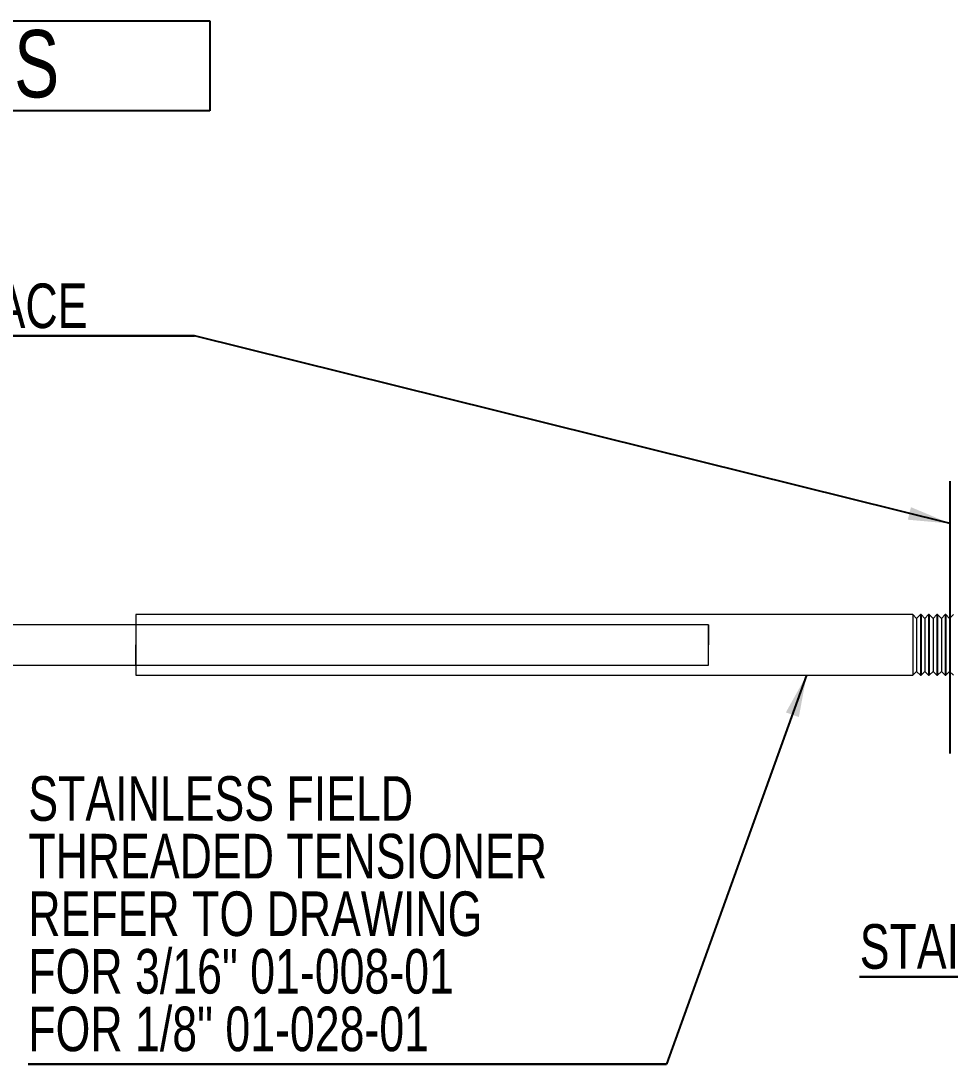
# Model space of a CAD drawing. Header units: inches. Extents: x 0.03 to 2.74, y 0.01 to 1.91.
# Drawn here: x 2.2326 to 2.4722, y 0.3765 to 0.6454 of the extents above; entities that cross this region are included whole.
import ezdxf

# ---------------------------------------------------------------- set-up
doc = ezdxf.new("R2010")
doc.units = ezdxf.units.IN
doc.header["$MEASUREMENT"] = 0
doc.layers.add('SLD-0_0', color=7, linetype='Continuous')
doc.styles.add('SLDTEXTSTYLE0', font='TXT', dxfattribs={"width": 0.75})
doc.dimstyles.new('SLDDIMSTYLE1', dxfattribs={"dimtxt": 0.18, "dimasz": 0.010833, "dimexe": 0, "dimexo": 0.0625, "dimgap": 0, "dimtad": 0, "dimtih": 1, "dimtoh": 1, "dimdec": 0, "dimrnd": 1e-09, "dimzin": 0, "dimdsep": 46, "dimtxsty": 'Standard', "dimsah": 1, "dimcen": 0.09, "dimadec": 0, "dimazin": 0, "dimtfac": 0.010833, "dimtdec": 0, "dimtofl": 0, "dimtmove": 0, "dimatfit": 3, "dimfxl": 1, "dimfrac": 2, "dimtolj": 1, "dimtzin": 0, "dimarcsym": 0})

# ---------------------------------------------------------------- blocks, each defined once
blk = doc.blocks.new('SW_NOTE_4')
at = {"layer": 'SLD-0_0', "color": 0}
for p, q in [((-0.00001, 0.0016), (-0.00001, 0.02475)), ((-0.00001, 0.02475), (0.20135, 0.02475)), ((0.20135, 0.02475), (0.20135, 0.0016)), ((0.20135, 0.0016), (-0.00001, 0.0016))]:
    blk.add_line(p, q, dxfattribs=at)
at = {"layer": 'SLD-0_0', "color": 0, "insert": (0, 0.02238), "char_height": 0.0173611, "attachment_point": 1, "style": 'SLDTEXTSTYLE0'}
blk.add_mtext('TOP RAIL OPTIONS', dxfattribs=at)
blk = doc.blocks.new('SW_BROKEN_VIEW_0')
at = {"color": 0, "linetype": 'Continuous'}
blk.add_line((0.62466, 0), (0.62466, 0.07023), dxfattribs=at)
blk = doc.blocks.new('SW_NOTE_47')
at = {"layer": 'SLD-0_0', "color": 0}
for p, q in [((-0.16455, 0), (0, 0)), ((0, 0), (-0.16455, 0)), ((-0.16455, 0), (0, 0)), ((0, 0), (-0.16455, 0)), ((-0.16455, 0), (0, 0)), ((0, 0), (-0.16455, 0))]:
    blk.add_line(p, q, dxfattribs=at)
at = {"layer": 'SLD-0_0', "color": 0, "char_height": 0.0114829, "attachment_point": 1, "style": 'SLDTEXTSTYLE0'}
for s, insert in [('STAINLESS FIELD', (-0.16454, 0.07421)), ('THREADED TENSIONER', (-0.16454, 0.05936)), ('REFER TO DRAWING', (-0.16454, 0.04451)), ('FOR 3/16" 01-008-01', (-0.16454, 0.02967)), ('FOR 1/8" 01-028-01', (-0.16454, 0.01482))]:
    blk.add_mtext(s, dxfattribs=dict(at, insert=insert))
blk = doc.blocks.new('SW_NOTE_50')
at = {"layer": 'SLD-0_0', "color": 0}
for p, q in [((-0.13517, 0), (0, 0)), ((0, 0), (-0.13517, 0)), ((-0.13517, 0), (0, 0)), ((0, 0), (-0.13517, 0)), ((-0.13517, 0), (0, 0)), ((0, 0), (-0.13517, 0))]:
    blk.add_line(p, q, dxfattribs=at)
at = {"layer": 'SLD-0_0', "color": 0, "insert": (-0.13513, 0.01355), "char_height": 0.0114829, "attachment_point": 1, "style": 'SLDTEXTSTYLE0'}
blk.add_mtext('STAINLESS HEX NUT', dxfattribs=at)
blk = doc.blocks.new('SW_NOTE_52')
at = {"layer": 'SLD-0_0', "color": 0}
for p, q in [((-0.00001, 0.00133), (0.14727, 0.00133)), ((0.14727, 0.00133), (-0.00001, 0.00133)), ((-0.00001, 0.00133), (0.14727, 0.00133)), ((0.14727, 0.00133), (-0.00001, 0.00133)), ((-0.00001, 0.00133), (0.14727, 0.00133)), ((0.14727, 0.00133), (-0.00001, 0.00133))]:
    blk.add_line(p, q, dxfattribs=at)
at = {"layer": 'SLD-0_0', "color": 0, "insert": (0, 0.0148), "char_height": 0.0114829, "attachment_point": 1, "style": 'SLDTEXTSTYLE0'}
blk.add_mtext('OUTSIDE POST FACE', dxfattribs=at)

msp = doc.modelspace()

# ---------------------------------------------------------------- linework, layer by layer
at = {"linetype": 'Continuous', "lineweight": 15}
for p, q in [((2.46257822, 0.49237223), (2.26228295, 0.49237223)), ((2.26228295, 0.49236519), (2.26228295, 0.47675427)), ((2.46356244, 0.49138798), (2.46257822, 0.49237223)), ((2.46257822, 0.49234409), (2.46257822, 0.47674723)), ((2.46454666, 0.49237223), (2.46356244, 0.49138798)), ((2.46471073, 0.49237223), (2.46454666, 0.49237223)), ((2.46454666, 0.49234409), (2.46454666, 0.47674723)), ((2.46569495, 0.49138798), (2.46471073, 0.49237223)), ((2.46471073, 0.49234409), (2.46471073, 0.47674723)), ((2.46667917, 0.49237223), (2.46569495, 0.49138798)), ((2.46684323, 0.49237223), (2.46667917, 0.49237223)), ((2.46667917, 0.49234409), (2.46667917, 0.47674723)), ((2.46782745, 0.49138798), (2.46684323, 0.49237223)), ((2.46684323, 0.49234409), (2.46684323, 0.47674723)), ((2.46881167, 0.49237223), (2.46782745, 0.49138798)), ((2.46897574, 0.49237223), (2.46881167, 0.49237223)), ((2.46881167, 0.49234409), (2.46881167, 0.47674723)), ((2.46995996, 0.49138798), (2.46897574, 0.49237223)), ((2.46897574, 0.49234409), (2.46897574, 0.47674723)), ((2.47094438, 0.49237223), (2.46995996, 0.49138798)), ((2.47110825, 0.49237223), (2.47094438, 0.49237223)), ((2.47094438, 0.49234409), (2.47094438, 0.47674723)), ((2.47209267, 0.49138798), (2.47110825, 0.49237223)), ((2.47110825, 0.49234409), (2.47110825, 0.47674723)), ((2.47307689, 0.49237223), (2.47209267, 0.49138798)), ((2.4099206, 0.48976806), (2.19309795, 0.48976806)), ((2.4099206, 0.48976806), (2.26228295, 0.48976806)), ((2.26228295, 0.48973953), (2.26228295, 0.48455973)), ((2.4099206, 0.4793514), (2.4099206, 0.48976806)), ((2.4099206, 0.48973953), (2.4099206, 0.48455973)), ((2.46356244, 0.49138798), (2.46356244, 0.47773148)), ((2.46569495, 0.49138798), (2.46569495, 0.47773148)), ((2.46782745, 0.49138798), (2.46782745, 0.47773148)), ((2.46995996, 0.49138798), (2.46995996, 0.47773148)), ((2.47209267, 0.49138798), (2.47209267, 0.47773148)), ((2.26228295, 0.47937993), (2.26228295, 0.48455973)), ((2.4099206, 0.47937993), (2.4099206, 0.48455973)), ((2.19588772, 0.4793514), (2.4099206, 0.4793514)), ((2.26228295, 0.4793514), (2.4099206, 0.4793514)), ((2.26228295, 0.47674723), (2.46257822, 0.47674723)), ((2.46257822, 0.47674723), (2.46356244, 0.47773148)), ((2.46356244, 0.47773148), (2.46454666, 0.47674723)), ((2.46454666, 0.47674723), (2.46471073, 0.47674723)), ((2.46471073, 0.47674723), (2.46569495, 0.47773148)), ((2.46569495, 0.47773148), (2.46667917, 0.47674723)), ((2.46667917, 0.47674723), (2.46684323, 0.47674723)), ((2.46684323, 0.47674723), (2.46782745, 0.47773148)), ((2.46782745, 0.47773148), (2.46881167, 0.47674723)), ((2.46881167, 0.47674723), (2.46897574, 0.47674723)), ((2.46897574, 0.47674723), (2.46995996, 0.47773148)), ((2.46995996, 0.47773148), (2.47094438, 0.47674723)), ((2.47094438, 0.47674723), (2.47110825, 0.47674723)), ((2.47110825, 0.47674723), (2.47209267, 0.47773148)), ((2.47209267, 0.47773148), (2.47307689, 0.47674723))]:
    msp.add_line(p, q, dxfattribs=at)
at = {"layer": 'SLD-0_0'}
msp.add_line((2.47222227, 0.51583223), (2.27740479, 0.56424042), dxfattribs=at)
msp.add_solid([(2.47222227, 0.51583223), (2.46211055, 0.52006213), (2.46130673, 0.51682717)], dxfattribs=at)

# ---------------------------------------------------------------- block references
at = {"linetype": 'Continuous'}
msp.add_blockref('SW_BROKEN_VIEW_0', (1.84755831, 0.45652675), dxfattribs=at)
at = {"layer": 'SLD-0_0'}
for name, p in [('SW_NOTE_4', (2.07997, 0.62065315)), ('SW_NOTE_52', (2.13013402, 0.56290729)), ('SW_NOTE_47', (2.39908702, 0.37649916)), ('SW_NOTE_50', (2.58404765, 0.39902574))]:
    msp.add_blockref(name, p, dxfattribs=at)

# ---------------------------------------------------------------- leaders
msp.add_leader([(2.43521473, 0.47674723), (2.39908702, 0.37649916)], dimstyle='SLDDIMSTYLE1', override={"dimscale": 1, "dimgap": 0, "dimtad": 0, "dimclrd": 0}, dxfattribs=at)

doc.saveas('drawing.dxf')
